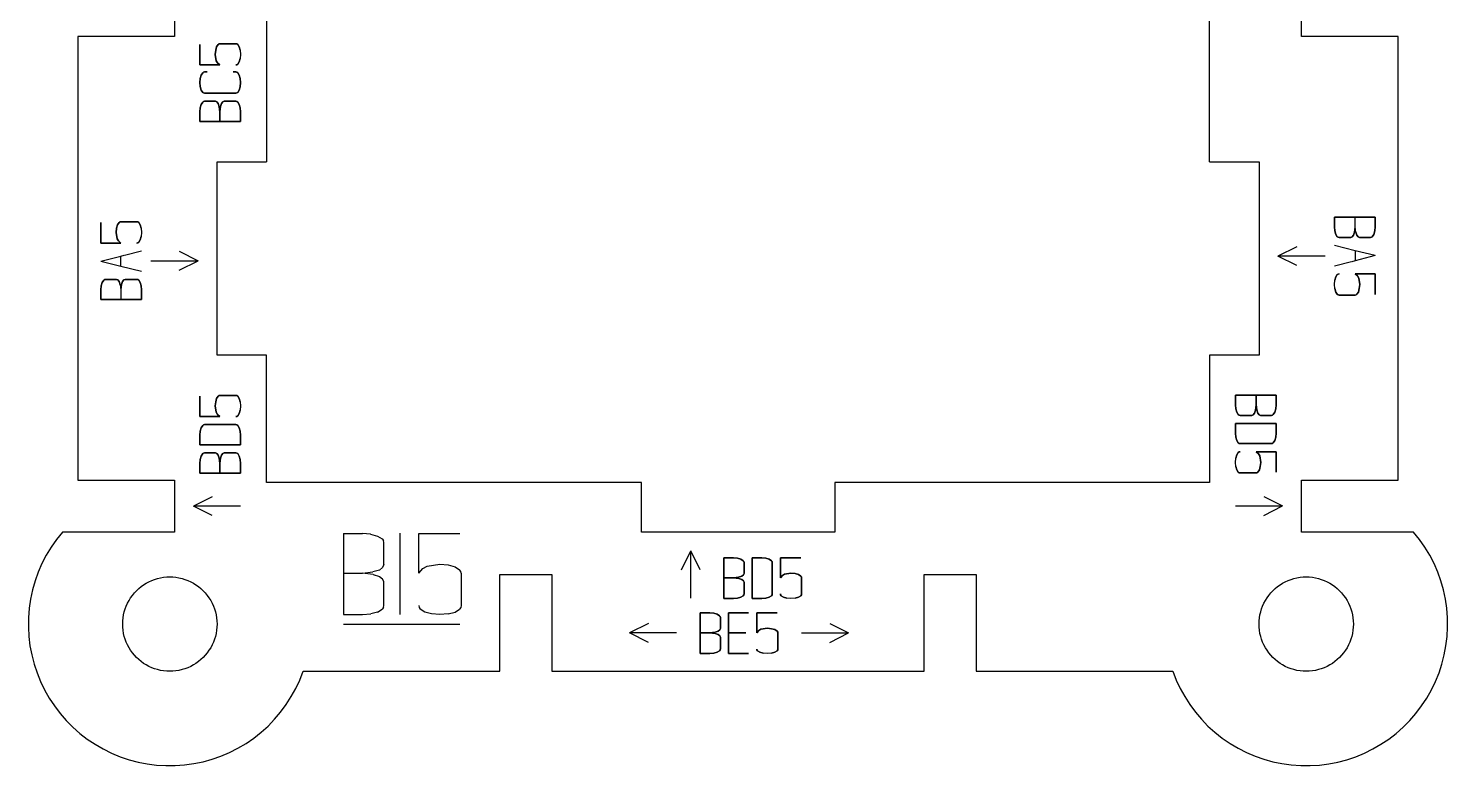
# Model space of a CAD drawing. Header units: millimetres. Extents: x 1078 to 1229, y -224 to -64.
# Drawn here: x 1078.3 to 1228.8, y -223.9 to -145.8 of the extents above; entities that cross this region are included whole.
import ezdxf

# ---------------------------------------------------------------- set-up
doc = ezdxf.new("R2010")
doc.units = ezdxf.units.MM
doc.layers.add('coding', color=2, linetype='Continuous')

msp = doc.modelspace()

# ---------------------------------------------------------------- linework, layer by layer
for p, q in [((1103.55, -127.94), (1103.55, -159.94)), ((1203.55, -159.94), (1203.55, -127.94)), ((1093.8, -141.19), (1093.8, -146.69)), ((1213.3, -146.69), (1213.3, -141.19)), ((1093.8, -146.69), (1083.55, -146.69)), ((1083.55, -146.69), (1083.55, -193.69)), ((1223.55, -146.69), (1213.3, -146.69)), ((1223.55, -193.69), (1223.55, -146.69)), ((1098.3, -180.44), (1098.3, -159.94)), ((1098.3, -159.94), (1103.55, -159.94)), ((1203.55, -159.94), (1208.8, -159.94)), ((1208.8, -159.94), (1208.8, -180.44)), ((1103.55, -180.44), (1098.3, -180.44)), ((1103.55, -193.94), (1103.55, -180.44)), ((1208.8, -180.44), (1203.55, -180.44)), ((1203.55, -180.44), (1203.55, -193.94)), ((1083.55, -193.69), (1093.8, -193.69)), ((1093.8, -193.69), (1093.8, -199.19)), ((1143.3, -193.94), (1103.55, -193.94)), ((1143.3, -199.19), (1143.3, -193.94)), ((1203.55, -193.94), (1163.8, -193.94)), ((1163.8, -193.94), (1163.8, -199.19)), ((1213.3, -199.19), (1213.3, -193.69)), ((1213.3, -193.69), (1223.55, -193.69)), ((1081.28, -199.97), (1080.71, -200.78)), ((1081.9, -199.19), (1081.28, -199.97)), ((1093.8, -199.19), (1081.9, -199.19)), ((1163.8, -199.19), (1143.3, -199.19)), ((1225.19, -199.19), (1213.3, -199.19)), ((1225.81, -199.97), (1225.19, -199.19)), ((1226.38, -200.78), (1225.81, -199.97)), ((1080.2, -201.63), (1079.74, -202.52)), ((1080.71, -200.78), (1080.2, -201.63)), ((1226.89, -201.63), (1226.38, -200.78)), ((1227.35, -202.52), (1226.89, -201.63)), ((1079.74, -202.52), (1079.35, -203.43)), ((1227.74, -203.43), (1227.35, -202.52)), ((1079.01, -204.36), (1078.74, -205.32)), ((1079.35, -203.43), (1079.01, -204.36)), ((1090.52, -204.78), (1090.8, -204.61)), ((1090.8, -204.61), (1091.08, -204.46)), ((1091.08, -204.46), (1091.38, -204.32)), ((1091.38, -204.32), (1091.69, -204.21)), ((1091.69, -204.21), (1092, -204.11)), ((1092, -204.11), (1092.32, -204.04)), ((1092.32, -204.04), (1092.64, -203.98)), ((1092.64, -203.98), (1092.97, -203.95)), ((1092.97, -203.95), (1093.3, -203.94)), ((1093.3, -203.94), (1093.62, -203.95)), ((1093.62, -203.95), (1093.95, -203.98)), ((1093.95, -203.98), (1094.27, -204.04)), ((1094.27, -204.04), (1094.59, -204.11)), ((1094.59, -204.11), (1094.9, -204.21)), ((1094.9, -204.21), (1095.21, -204.32)), ((1095.21, -204.32), (1095.51, -204.46)), ((1095.51, -204.46), (1095.8, -204.61)), ((1095.8, -204.61), (1096.07, -204.78)), ((1128.3, -203.69), (1133.8, -203.69)), ((1128.3, -213.94), (1128.3, -203.69)), ((1133.8, -203.69), (1133.8, -213.94)), ((1173.3, -213.94), (1173.3, -203.69)), ((1173.3, -203.69), (1178.8, -203.69)), ((1178.8, -203.69), (1178.8, -213.94)), ((1211.02, -204.78), (1211.3, -204.61)), ((1211.3, -204.61), (1211.58, -204.46)), ((1211.58, -204.46), (1211.88, -204.32)), ((1211.88, -204.32), (1212.19, -204.21)), ((1212.19, -204.21), (1212.5, -204.11)), ((1212.5, -204.11), (1212.82, -204.04)), ((1212.82, -204.04), (1213.14, -203.98)), ((1213.14, -203.98), (1213.47, -203.95)), ((1213.47, -203.95), (1213.8, -203.94)), ((1213.8, -203.94), (1214.12, -203.95)), ((1214.12, -203.95), (1214.45, -203.98)), ((1214.45, -203.98), (1214.77, -204.04)), ((1214.77, -204.04), (1215.09, -204.11)), ((1215.09, -204.11), (1215.4, -204.21)), ((1215.4, -204.21), (1215.71, -204.32)), ((1215.71, -204.32), (1216.01, -204.46)), ((1216.01, -204.46), (1216.3, -204.61)), ((1216.3, -204.61), (1216.57, -204.78)), ((1228.08, -204.36), (1227.74, -203.43)), ((1228.35, -205.32), (1228.08, -204.36)), ((1078.74, -205.32), (1078.53, -206.29)), ((1088.97, -206.44), (1089.14, -206.16)), ((1089.14, -206.16), (1089.33, -205.9)), ((1089.33, -205.9), (1089.54, -205.64)), ((1089.54, -205.64), (1089.76, -205.41)), ((1089.76, -205.41), (1090, -205.18)), ((1090, -205.18), (1090.25, -204.97)), ((1090.25, -204.97), (1090.52, -204.78)), ((1096.07, -204.78), (1096.34, -204.97)), ((1096.34, -204.97), (1096.59, -205.18)), ((1096.59, -205.18), (1096.83, -205.41)), ((1096.83, -205.41), (1097.06, -205.64)), ((1097.06, -205.64), (1097.26, -205.9)), ((1097.26, -205.9), (1097.45, -206.16)), ((1097.45, -206.16), (1097.63, -206.44)), ((1209.47, -206.44), (1209.64, -206.16)), ((1209.64, -206.16), (1209.83, -205.9)), ((1209.83, -205.9), (1210.04, -205.64)), ((1210.04, -205.64), (1210.26, -205.41)), ((1210.26, -205.41), (1210.5, -205.18)), ((1210.5, -205.18), (1210.75, -204.97)), ((1210.75, -204.97), (1211.02, -204.78)), ((1216.57, -204.78), (1216.84, -204.97)), ((1216.84, -204.97), (1217.09, -205.18)), ((1217.09, -205.18), (1217.33, -205.41)), ((1217.33, -205.41), (1217.55, -205.64)), ((1217.55, -205.64), (1217.76, -205.9)), ((1217.76, -205.9), (1217.95, -206.16)), ((1217.95, -206.16), (1218.13, -206.44)), ((1228.56, -206.29), (1228.35, -205.32)), ((1078.39, -207.27), (1078.31, -208.26)), ((1078.53, -206.29), (1078.39, -207.27)), ((1088.39, -207.97), (1088.47, -207.65)), ((1088.47, -207.65), (1088.56, -207.33)), ((1088.56, -207.33), (1088.68, -207.03)), ((1088.68, -207.03), (1088.81, -206.73)), ((1088.81, -206.73), (1088.97, -206.44)), ((1097.63, -206.44), (1097.78, -206.73)), ((1097.78, -206.73), (1097.92, -207.03)), ((1097.92, -207.03), (1098.03, -207.33)), ((1098.03, -207.33), (1098.13, -207.65)), ((1098.13, -207.65), (1098.2, -207.97)), ((1208.89, -207.97), (1208.97, -207.65)), ((1208.97, -207.65), (1209.06, -207.33)), ((1209.06, -207.33), (1209.18, -207.03)), ((1209.18, -207.03), (1209.31, -206.73)), ((1209.31, -206.73), (1209.47, -206.44)), ((1218.13, -206.44), (1218.28, -206.73)), ((1218.28, -206.73), (1218.41, -207.03)), ((1218.41, -207.03), (1218.53, -207.33)), ((1218.53, -207.33), (1218.62, -207.65)), ((1218.62, -207.65), (1218.7, -207.97)), ((1228.7, -207.27), (1228.56, -206.29)), ((1228.78, -208.26), (1228.7, -207.27)), ((1078.31, -208.26), (1078.3, -209.25)), ((1088.3, -208.94), (1088.31, -208.61)), ((1088.31, -209.27), (1088.3, -208.94)), ((1088.31, -208.61), (1088.34, -208.29)), ((1088.34, -208.29), (1088.39, -207.97)), ((1098.2, -207.97), (1098.25, -208.29)), ((1098.25, -208.29), (1098.29, -208.61)), ((1098.29, -208.61), (1098.3, -208.94)), ((1098.3, -208.94), (1098.29, -209.27)), ((1208.8, -208.94), (1208.81, -208.61)), ((1208.81, -209.27), (1208.8, -208.94)), ((1208.81, -208.61), (1208.84, -208.29)), ((1208.84, -208.29), (1208.89, -207.97)), ((1218.7, -207.97), (1218.75, -208.29)), ((1218.75, -208.29), (1218.78, -208.61)), ((1218.78, -208.61), (1218.8, -208.94)), ((1218.8, -208.94), (1218.78, -209.27)), ((1228.79, -209.25), (1228.78, -208.26)), ((1078.3, -209.25), (1078.35, -210.24)), ((1078.35, -210.24), (1078.47, -211.23)), ((1088.34, -209.59), (1088.31, -209.27)), ((1088.39, -209.92), (1088.34, -209.59)), ((1088.47, -210.24), (1088.39, -209.92)), ((1088.56, -210.55), (1088.47, -210.24)), ((1088.68, -210.85), (1088.56, -210.55)), ((1098.03, -210.55), (1097.92, -210.85)), ((1098.13, -210.24), (1098.03, -210.55)), ((1098.2, -209.92), (1098.13, -210.24)), ((1098.25, -209.59), (1098.2, -209.92)), ((1098.29, -209.27), (1098.25, -209.59)), ((1208.84, -209.59), (1208.81, -209.27)), ((1208.89, -209.92), (1208.84, -209.59)), ((1208.97, -210.24), (1208.89, -209.92)), ((1209.06, -210.55), (1208.97, -210.24)), ((1209.18, -210.85), (1209.06, -210.55)), ((1218.53, -210.55), (1218.41, -210.85)), ((1218.62, -210.24), (1218.53, -210.55)), ((1218.7, -209.92), (1218.62, -210.24)), ((1218.75, -209.59), (1218.7, -209.92)), ((1218.78, -209.27), (1218.75, -209.59)), ((1228.62, -211.23), (1228.74, -210.24)), ((1228.74, -210.24), (1228.79, -209.25)), ((1078.47, -211.23), (1078.66, -212.21)), ((1088.81, -211.15), (1088.68, -210.85)), ((1088.97, -211.44), (1088.81, -211.15)), ((1089.14, -211.72), (1088.97, -211.44)), ((1089.33, -211.98), (1089.14, -211.72)), ((1089.54, -212.24), (1089.33, -211.98)), ((1097.26, -211.98), (1097.06, -212.24)), ((1097.45, -211.72), (1097.26, -211.98)), ((1097.63, -211.44), (1097.45, -211.72)), ((1097.78, -211.15), (1097.63, -211.44)), ((1097.92, -210.85), (1097.78, -211.15)), ((1209.31, -211.15), (1209.18, -210.85)), ((1209.47, -211.44), (1209.31, -211.15)), ((1209.64, -211.72), (1209.47, -211.44)), ((1209.83, -211.98), (1209.64, -211.72)), ((1210.04, -212.24), (1209.83, -211.98)), ((1217.76, -211.98), (1217.55, -212.24)), ((1217.95, -211.72), (1217.76, -211.98)), ((1218.13, -211.44), (1217.95, -211.72)), ((1218.28, -211.15), (1218.13, -211.44)), ((1218.41, -210.85), (1218.28, -211.15)), ((1228.44, -212.21), (1228.62, -211.23)), ((1078.66, -212.21), (1078.9, -213.17)), ((1078.9, -213.17), (1079.22, -214.11)), ((1089.76, -212.48), (1089.54, -212.24)), ((1090, -212.7), (1089.76, -212.48)), ((1090.25, -212.91), (1090, -212.7)), ((1090.52, -213.1), (1090.25, -212.91)), ((1090.8, -213.27), (1090.52, -213.1)), ((1091.08, -213.43), (1090.8, -213.27)), ((1091.38, -213.56), (1091.08, -213.43)), ((1091.69, -213.68), (1091.38, -213.56)), ((1092, -213.77), (1091.69, -213.68)), ((1094.9, -213.68), (1094.59, -213.77)), ((1095.21, -213.56), (1094.9, -213.68)), ((1095.51, -213.43), (1095.21, -213.56)), ((1095.8, -213.27), (1095.51, -213.43)), ((1096.07, -213.1), (1095.8, -213.27)), ((1096.34, -212.91), (1096.07, -213.1)), ((1096.59, -212.7), (1096.34, -212.91)), ((1096.83, -212.48), (1096.59, -212.7)), ((1097.06, -212.24), (1096.83, -212.48)), ((1210.26, -212.48), (1210.04, -212.24)), ((1210.5, -212.7), (1210.26, -212.48)), ((1210.75, -212.91), (1210.5, -212.7)), ((1211.02, -213.1), (1210.75, -212.91)), ((1211.3, -213.27), (1211.02, -213.1)), ((1211.58, -213.43), (1211.3, -213.27)), ((1211.88, -213.56), (1211.58, -213.43)), ((1212.19, -213.68), (1211.88, -213.56)), ((1212.5, -213.77), (1212.19, -213.68)), ((1215.4, -213.68), (1215.09, -213.77)), ((1215.71, -213.56), (1215.4, -213.68)), ((1216.01, -213.43), (1215.71, -213.56)), ((1216.3, -213.27), (1216.01, -213.43)), ((1216.57, -213.1), (1216.3, -213.27)), ((1216.84, -212.91), (1216.57, -213.1)), ((1217.09, -212.7), (1216.84, -212.91)), ((1217.33, -212.48), (1217.09, -212.7)), ((1217.55, -212.24), (1217.33, -212.48)), ((1227.88, -214.11), (1228.19, -213.17)), ((1228.19, -213.17), (1228.44, -212.21)), ((1079.22, -214.11), (1079.59, -215.03)), ((1079.59, -215.03), (1080.02, -215.92)), ((1092.32, -213.85), (1092, -213.77)), ((1092.64, -213.9), (1092.32, -213.85)), ((1092.97, -213.93), (1092.64, -213.9)), ((1093.3, -213.94), (1092.97, -213.93)), ((1093.62, -213.93), (1093.3, -213.94)), ((1093.95, -213.9), (1093.62, -213.93)), ((1094.27, -213.85), (1093.95, -213.9)), ((1094.59, -213.77), (1094.27, -213.85)), ((1106.65, -215.76), (1107.08, -214.87)), ((1107.08, -214.87), (1107.44, -213.94)), ((1107.44, -213.94), (1128.3, -213.94)), ((1133.8, -213.94), (1173.3, -213.94)), ((1178.8, -213.94), (1199.65, -213.94)), ((1199.65, -213.94), (1200.01, -214.87)), ((1200.01, -214.87), (1200.44, -215.76)), ((1212.82, -213.85), (1212.5, -213.77)), ((1213.14, -213.9), (1212.82, -213.85)), ((1213.47, -213.93), (1213.14, -213.9)), ((1213.8, -213.94), (1213.47, -213.93)), ((1214.12, -213.93), (1213.8, -213.94)), ((1214.45, -213.9), (1214.12, -213.93)), ((1214.77, -213.85), (1214.45, -213.9)), ((1215.09, -213.77), (1214.77, -213.85)), ((1227.07, -215.92), (1227.5, -215.03)), ((1227.5, -215.03), (1227.88, -214.11)), ((1080.02, -215.92), (1080.51, -216.79)), ((1105.64, -217.47), (1106.17, -216.63)), ((1106.17, -216.63), (1106.65, -215.76)), ((1200.44, -215.76), (1200.92, -216.63)), ((1200.92, -216.63), (1201.45, -217.47)), ((1226.58, -216.79), (1227.07, -215.92)), ((1080.51, -216.79), (1081.06, -217.62)), ((1081.06, -217.62), (1081.66, -218.41)), ((1105.05, -218.27), (1105.64, -217.47)), ((1201.45, -217.47), (1202.05, -218.27)), ((1225.43, -218.41), (1226.03, -217.62)), ((1226.03, -217.62), (1226.58, -216.79)), ((1081.66, -218.41), (1082.31, -219.16)), ((1082.31, -219.16), (1083.01, -219.86)), ((1103.71, -219.74), (1104.4, -219.02)), ((1104.4, -219.02), (1105.05, -218.27)), ((1202.05, -218.27), (1202.69, -219.02)), ((1202.69, -219.02), (1203.38, -219.74)), ((1224.08, -219.86), (1224.78, -219.16)), ((1224.78, -219.16), (1225.43, -218.41)), ((1083.01, -219.86), (1083.76, -220.52)), ((1083.76, -220.52), (1084.54, -221.12)), ((1084.54, -221.12), (1085.37, -221.68)), ((1101.38, -221.58), (1102.19, -221.02)), ((1102.19, -221.02), (1102.97, -220.4)), ((1102.97, -220.4), (1103.71, -219.74)), ((1203.38, -219.74), (1204.12, -220.4)), ((1204.12, -220.4), (1204.9, -221.02)), ((1204.9, -221.02), (1205.72, -221.58)), ((1221.72, -221.68), (1222.55, -221.12)), ((1222.55, -221.12), (1223.33, -220.52)), ((1223.33, -220.52), (1224.08, -219.86)), ((1085.37, -221.68), (1086.23, -222.17)), ((1086.23, -222.17), (1087.12, -222.61)), ((1087.12, -222.61), (1088.04, -222.99)), ((1098.72, -222.93), (1099.64, -222.54)), ((1099.64, -222.54), (1100.52, -222.09)), ((1100.52, -222.09), (1101.38, -221.58)), ((1205.72, -221.58), (1206.57, -222.09)), ((1206.57, -222.09), (1207.46, -222.54)), ((1207.46, -222.54), (1208.37, -222.93)), ((1219.05, -222.99), (1219.97, -222.61)), ((1219.97, -222.61), (1220.86, -222.17)), ((1220.86, -222.17), (1221.72, -221.68)), ((1088.04, -222.99), (1088.98, -223.31)), ((1088.98, -223.31), (1089.94, -223.56)), ((1089.94, -223.56), (1090.91, -223.75)), ((1090.91, -223.75), (1091.9, -223.88)), ((1091.9, -223.88), (1092.89, -223.94)), ((1092.89, -223.94), (1093.88, -223.93)), ((1093.88, -223.93), (1094.87, -223.86)), ((1094.87, -223.86), (1095.86, -223.72)), ((1095.86, -223.72), (1096.83, -223.52)), ((1096.83, -223.52), (1097.79, -223.25)), ((1097.79, -223.25), (1098.72, -222.93)), ((1208.37, -222.93), (1209.31, -223.25)), ((1209.31, -223.25), (1210.26, -223.52)), ((1210.26, -223.52), (1211.23, -223.72)), ((1211.23, -223.72), (1212.22, -223.86)), ((1212.22, -223.86), (1213.21, -223.93)), ((1213.21, -223.93), (1214.2, -223.94)), ((1214.2, -223.94), (1215.19, -223.88)), ((1215.19, -223.88), (1216.18, -223.75)), ((1216.18, -223.75), (1217.15, -223.56)), ((1217.15, -223.56), (1218.11, -223.31)), ((1218.11, -223.31), (1219.05, -222.99))]:
    msp.add_line(p, q)
at = {"layer": 'coding'}
for p, q in [((1098.51, -147.46), (1098.42, -147.52)), ((1098.42, -147.52), (1098.51, -147.46)), ((1098.6, -147.44), (1098.51, -147.46)), ((1098.51, -147.46), (1098.6, -147.44)), ((1100.31, -147.44), (1098.6, -147.44)), ((1098.6, -147.44), (1100.31, -147.44)), ((1100.41, -147.46), (1100.31, -147.44)), ((1100.31, -147.44), (1100.41, -147.46)), ((1100.5, -147.52), (1100.41, -147.46)), ((1100.41, -147.46), (1100.5, -147.52)), ((1096.49, -149.69), (1096.49, -147.52)), ((1096.49, -147.52), (1096.49, -149.69)), ((1098.16, -148.12), (1098.12, -148.57)), ((1098.12, -148.57), (1098.16, -148.12)), ((1098.12, -148.57), (1098.22, -149.24)), ((1098.22, -149.24), (1098.12, -148.57)), ((1098.26, -147.76), (1098.16, -148.12)), ((1098.16, -148.12), (1098.26, -147.76)), ((1098.42, -147.52), (1098.26, -147.76)), ((1098.26, -147.76), (1098.42, -147.52)), ((1100.66, -147.76), (1100.5, -147.52)), ((1100.5, -147.52), (1100.66, -147.76)), ((1100.76, -148.12), (1100.66, -147.76)), ((1100.66, -147.76), (1100.76, -148.12)), ((1100.76, -148.12), (1100.8, -148.57)), ((1100.8, -148.57), (1100.76, -149.01)), ((1098.6, -149.69), (1096.49, -149.69)), ((1096.49, -149.69), (1098.6, -149.69)), ((1096.79, -150.51), (1096.87, -150.45)), ((1096.87, -150.45), (1096.79, -150.51)), ((1096.87, -150.45), (1096.97, -150.43)), ((1096.97, -150.43), (1096.87, -150.45)), ((1096.97, -150.43), (1097.27, -150.43)), ((1097.27, -150.43), (1096.97, -150.43)), ((1098.22, -149.24), (1098.35, -149.47)), ((1098.35, -149.47), (1098.22, -149.24)), ((1098.35, -149.47), (1098.6, -149.69)), ((1098.6, -149.69), (1098.35, -149.47)), ((1100.01, -150.43), (1100.31, -150.43)), ((1100.31, -150.43), (1100.01, -150.43)), ((1100.41, -149.67), (1100.31, -149.69)), ((1100.31, -149.69), (1100.41, -149.67)), ((1100.31, -150.43), (1100.41, -150.45)), ((1100.41, -150.45), (1100.31, -150.43)), ((1100.5, -149.61), (1100.41, -149.67)), ((1100.41, -149.67), (1100.5, -149.61)), ((1100.41, -150.45), (1100.5, -150.51)), ((1100.5, -150.51), (1100.41, -150.45)), ((1100.66, -149.37), (1100.5, -149.61)), ((1100.5, -149.61), (1100.66, -149.37)), ((1100.76, -149.01), (1100.66, -149.37)), ((1100.66, -149.37), (1100.76, -149.01)), ((1096.49, -151.56), (1096.52, -151.12)), ((1096.52, -151.12), (1096.49, -151.56)), ((1096.52, -151.99), (1096.49, -151.56)), ((1096.49, -151.56), (1096.52, -151.99)), ((1096.52, -151.12), (1096.63, -150.76)), ((1096.63, -150.76), (1096.52, -151.12)), ((1096.63, -152.36), (1096.52, -151.99)), ((1096.52, -151.99), (1096.63, -152.36)), ((1096.63, -150.76), (1096.79, -150.51)), ((1096.79, -150.51), (1096.63, -150.76)), ((1100.5, -150.51), (1100.66, -150.76)), ((1100.66, -150.76), (1100.5, -150.51)), ((1100.66, -150.76), (1100.76, -151.11)), ((1100.76, -151.11), (1100.66, -150.76)), ((1100.76, -151.11), (1100.8, -151.56)), ((1100.8, -151.56), (1100.76, -151.11)), ((1100.8, -151.56), (1100.76, -152)), ((1100.76, -152), (1100.8, -151.56)), ((1096.78, -152.6), (1096.63, -152.36)), ((1096.63, -152.36), (1096.78, -152.6)), ((1096.87, -152.66), (1096.78, -152.6)), ((1096.78, -152.6), (1096.87, -152.66)), ((1096.97, -152.68), (1096.87, -152.66)), ((1096.87, -152.66), (1096.97, -152.68)), ((1100.31, -152.68), (1096.97, -152.68)), ((1096.97, -152.68), (1100.31, -152.68)), ((1100.41, -152.66), (1100.31, -152.68)), ((1100.31, -152.68), (1100.41, -152.66)), ((1100.5, -152.6), (1100.41, -152.66)), ((1100.41, -152.66), (1100.5, -152.6)), ((1100.66, -152.36), (1100.5, -152.6)), ((1100.5, -152.6), (1100.66, -152.36)), ((1100.76, -152), (1100.66, -152.36)), ((1100.66, -152.36), (1100.76, -152)), ((1096.52, -154.23), (1096.49, -154.66)), ((1096.49, -154.66), (1096.52, -154.23)), ((1096.49, -154.66), (1096.49, -155.68)), ((1096.49, -155.68), (1096.49, -154.66)), ((1096.63, -153.87), (1096.52, -154.23)), ((1096.52, -154.23), (1096.63, -153.87)), ((1096.79, -153.62), (1096.63, -153.87)), ((1096.63, -153.87), (1096.79, -153.62)), ((1096.87, -153.56), (1096.79, -153.62)), ((1096.79, -153.62), (1096.87, -153.56)), ((1096.97, -153.54), (1096.87, -153.56)), ((1096.87, -153.56), (1096.97, -153.54)), ((1098.14, -153.54), (1096.97, -153.54)), ((1096.97, -153.54), (1098.14, -153.54)), ((1098.29, -153.59), (1098.14, -153.54)), ((1098.14, -153.54), (1098.29, -153.59)), ((1098.43, -153.77), (1098.29, -153.59)), ((1098.29, -153.59), (1098.43, -153.77)), ((1098.53, -154.11), (1098.43, -153.77)), ((1098.43, -153.77), (1098.53, -154.11)), ((1098.6, -154.66), (1098.53, -154.11)), ((1098.53, -154.11), (1098.6, -154.66)), ((1098.6, -154.66), (1098.67, -154.1)), ((1098.67, -154.1), (1098.6, -154.66)), ((1098.6, -155.68), (1098.6, -154.66)), ((1098.6, -154.66), (1098.6, -155.68)), ((1098.67, -154.1), (1098.77, -153.77)), ((1098.77, -153.77), (1098.67, -154.1)), ((1098.77, -153.77), (1098.91, -153.59)), ((1098.91, -153.59), (1098.77, -153.77)), ((1098.91, -153.59), (1099.06, -153.54)), ((1099.06, -153.54), (1098.91, -153.59)), ((1099.06, -153.54), (1100.31, -153.54)), ((1100.31, -153.54), (1099.06, -153.54)), ((1100.31, -153.54), (1100.41, -153.56)), ((1100.41, -153.56), (1100.31, -153.54)), ((1100.41, -153.56), (1100.5, -153.62)), ((1100.5, -153.62), (1100.41, -153.56)), ((1100.5, -153.62), (1100.66, -153.87)), ((1100.66, -153.87), (1100.5, -153.62)), ((1100.66, -153.87), (1100.76, -154.23)), ((1100.76, -154.23), (1100.66, -153.87)), ((1100.76, -154.23), (1100.8, -154.66)), ((1100.8, -154.66), (1100.76, -154.23)), ((1100.8, -154.66), (1100.8, -155.68)), ((1100.8, -155.68), (1100.8, -154.66)), ((1096.49, -155.68), (1100.8, -155.68)), ((1098.6, -155.68), (1096.49, -155.68)), ((1100.8, -155.68), (1098.6, -155.68)), ((1085.99, -168.56), (1085.99, -166.38)), ((1085.99, -166.38), (1085.99, -168.56)), ((1087.66, -166.99), (1087.62, -167.43)), ((1087.62, -167.43), (1087.66, -166.99)), ((1087.76, -166.63), (1087.66, -166.99)), ((1087.66, -166.99), (1087.76, -166.63)), ((1087.92, -166.39), (1087.76, -166.63)), ((1087.76, -166.63), (1087.92, -166.39)), ((1088.01, -166.33), (1087.92, -166.39)), ((1087.92, -166.39), (1088.01, -166.33)), ((1088.1, -166.31), (1088.01, -166.33)), ((1088.01, -166.33), (1088.1, -166.31)), ((1089.81, -166.31), (1088.1, -166.31)), ((1088.1, -166.31), (1089.81, -166.31)), ((1089.91, -166.33), (1089.81, -166.31)), ((1089.81, -166.31), (1089.91, -166.33)), ((1090, -166.39), (1089.91, -166.33)), ((1089.91, -166.33), (1090, -166.39)), ((1090.16, -166.63), (1090, -166.39)), ((1090, -166.39), (1090.16, -166.63)), ((1090.26, -166.99), (1090.16, -166.63)), ((1090.16, -166.63), (1090.26, -166.99)), ((1090.26, -166.99), (1090.3, -167.43)), ((1216.8, -165.83), (1218.99, -165.83)), ((1216.8, -166.85), (1216.8, -165.83)), ((1221.1, -165.83), (1216.8, -165.83)), ((1216.8, -165.83), (1216.8, -166.85)), ((1216.83, -167.28), (1216.8, -166.85)), ((1216.8, -166.85), (1216.83, -167.28)), ((1218.92, -167.41), (1218.99, -166.85)), ((1218.99, -166.85), (1218.99, -165.83)), ((1218.99, -165.83), (1221.1, -165.83)), ((1219.06, -167.4), (1218.99, -166.85)), ((1221.07, -167.28), (1221.1, -166.85)), ((1221.1, -166.85), (1221.07, -167.28)), ((1221.1, -166.85), (1221.1, -165.83)), ((1221.1, -165.83), (1221.1, -166.85)), ((1087.62, -167.43), (1087.72, -168.11)), ((1087.72, -168.11), (1087.62, -167.43)), ((1087.72, -168.11), (1087.85, -168.34)), ((1087.85, -168.34), (1087.72, -168.11)), ((1087.85, -168.34), (1088.1, -168.56)), ((1088.1, -168.56), (1087.85, -168.34)), ((1089.91, -168.54), (1089.81, -168.56)), ((1089.81, -168.56), (1089.91, -168.54)), ((1090, -168.48), (1089.91, -168.54)), ((1089.91, -168.54), (1090, -168.48)), ((1090.16, -168.23), (1090, -168.48)), ((1090, -168.48), (1090.16, -168.23)), ((1090.26, -167.87), (1090.16, -168.23)), ((1090.16, -168.23), (1090.26, -167.87)), ((1090.3, -167.43), (1090.26, -167.87)), ((1216.93, -167.64), (1216.83, -167.28)), ((1216.83, -167.28), (1216.93, -167.64)), ((1217.09, -167.89), (1216.93, -167.64)), ((1216.93, -167.64), (1217.09, -167.89)), ((1217.18, -167.95), (1217.09, -167.89)), ((1217.09, -167.89), (1217.18, -167.95)), ((1217.28, -167.97), (1217.18, -167.95)), ((1217.18, -167.95), (1217.28, -167.97)), ((1218.53, -167.97), (1217.28, -167.97)), ((1217.28, -167.97), (1218.53, -167.97)), ((1218.68, -167.92), (1218.53, -167.97)), ((1218.53, -167.97), (1218.68, -167.92)), ((1218.82, -167.74), (1218.68, -167.92)), ((1218.68, -167.92), (1218.82, -167.74)), ((1218.92, -167.41), (1218.82, -167.74)), ((1218.82, -167.74), (1218.92, -167.41)), ((1219.06, -167.4), (1219.16, -167.74)), ((1219.16, -167.74), (1219.06, -167.4)), ((1219.16, -167.74), (1219.3, -167.92)), ((1219.3, -167.92), (1219.16, -167.74)), ((1219.3, -167.92), (1219.46, -167.97)), ((1219.46, -167.97), (1219.3, -167.92)), ((1219.46, -167.97), (1220.62, -167.97)), ((1220.62, -167.97), (1219.46, -167.97)), ((1220.62, -167.97), (1220.72, -167.95)), ((1220.72, -167.95), (1220.62, -167.97)), ((1220.72, -167.95), (1220.8, -167.89)), ((1220.8, -167.89), (1220.72, -167.95)), ((1220.8, -167.89), (1220.96, -167.64)), ((1220.96, -167.64), (1220.8, -167.89)), ((1220.96, -167.64), (1221.07, -167.28)), ((1221.07, -167.28), (1220.96, -167.64)), ((1085.98, -170.49), (1088.1, -169.94)), ((1088.1, -168.56), (1085.99, -168.56)), ((1085.99, -168.56), (1088.1, -168.56)), ((1088.1, -169.94), (1088.47, -169.84)), ((1088.1, -171.01), (1088.1, -169.94)), ((1088.48, -169.84), (1090.3, -169.37)), ((1094.3, -169.43), (1096.3, -170.43)), ((1212.8, -168.95), (1210.8, -169.95)), ((1215.8, -169.95), (1210.8, -169.95)), ((1212.8, -170.95), (1210.8, -169.95)), ((1218.99, -169.37), (1216.8, -168.83)), ((1221.11, -169.89), (1218.99, -169.37)), ((1218.99, -169.37), (1218.99, -170.44)), ((1221.11, -169.89), (1218.99, -170.44)), ((1085.98, -170.49), (1088.1, -171.01)), ((1088.1, -171.01), (1090.3, -171.55)), ((1091.3, -170.43), (1096.3, -170.43)), ((1094.3, -171.43), (1096.3, -170.43)), ((1218.61, -170.54), (1216.8, -171.01)), ((1218.99, -170.44), (1218.62, -170.54)), ((1086.13, -172.74), (1086.02, -173.1)), ((1086.02, -173.1), (1086.13, -172.74)), ((1086.29, -172.49), (1086.13, -172.74)), ((1086.13, -172.74), (1086.29, -172.49)), ((1086.37, -172.43), (1086.29, -172.49)), ((1086.29, -172.49), (1086.37, -172.43)), ((1086.47, -172.41), (1086.37, -172.43)), ((1086.37, -172.43), (1086.47, -172.41)), ((1087.64, -172.41), (1086.47, -172.41)), ((1086.47, -172.41), (1087.64, -172.41)), ((1087.79, -172.47), (1087.64, -172.41)), ((1087.64, -172.41), (1087.79, -172.47)), ((1087.93, -172.64), (1087.79, -172.47)), ((1087.79, -172.47), (1087.93, -172.64)), ((1088.03, -172.98), (1087.93, -172.64)), ((1087.93, -172.64), (1088.03, -172.98)), ((1088.03, -172.98), (1088.1, -173.53)), ((1088.17, -172.97), (1088.1, -173.53)), ((1088.17, -172.97), (1088.27, -172.64)), ((1088.27, -172.64), (1088.17, -172.97)), ((1088.27, -172.64), (1088.41, -172.47)), ((1088.41, -172.47), (1088.27, -172.64)), ((1088.41, -172.47), (1088.56, -172.41)), ((1088.56, -172.41), (1088.41, -172.47)), ((1088.56, -172.41), (1089.81, -172.41)), ((1089.81, -172.41), (1088.56, -172.41)), ((1089.81, -172.41), (1089.91, -172.43)), ((1089.91, -172.43), (1089.81, -172.41)), ((1089.91, -172.43), (1090, -172.49)), ((1090, -172.49), (1089.91, -172.43)), ((1090, -172.49), (1090.16, -172.74)), ((1090.16, -172.74), (1090, -172.49)), ((1090.16, -172.74), (1090.26, -173.1)), ((1090.26, -173.1), (1090.16, -172.74)), ((1216.8, -172.95), (1216.83, -172.51)), ((1216.83, -173.39), (1216.8, -172.95)), ((1216.83, -172.51), (1216.94, -172.15)), ((1216.94, -172.15), (1216.83, -172.51)), ((1216.94, -172.15), (1217.09, -171.91)), ((1217.09, -171.91), (1216.94, -172.15)), ((1217.09, -171.91), (1217.18, -171.85)), ((1217.18, -171.85), (1217.09, -171.91)), ((1217.18, -171.85), (1217.28, -171.83)), ((1217.28, -171.83), (1217.18, -171.85)), ((1219.24, -172.05), (1218.99, -171.83)), ((1218.99, -171.83), (1221.1, -171.83)), ((1221.1, -171.83), (1218.99, -171.83)), ((1218.99, -171.83), (1219.24, -172.05)), ((1219.37, -172.28), (1219.24, -172.05)), ((1219.24, -172.05), (1219.37, -172.28)), ((1219.47, -172.95), (1219.37, -172.28)), ((1219.37, -172.28), (1219.47, -172.95)), ((1219.43, -173.39), (1219.47, -172.95)), ((1219.47, -172.95), (1219.43, -173.39)), ((1221.1, -171.83), (1221.1, -174)), ((1221.1, -174), (1221.1, -171.83)), ((1086.02, -173.1), (1085.99, -173.53)), ((1085.99, -173.53), (1086.02, -173.1)), ((1085.99, -173.53), (1085.99, -174.55)), ((1085.99, -174.55), (1085.99, -173.53)), ((1085.99, -174.55), (1090.3, -174.55)), ((1088.1, -174.55), (1085.99, -174.55)), ((1088.1, -173.53), (1088.1, -174.55)), ((1090.3, -174.55), (1088.1, -174.55)), ((1090.26, -173.1), (1090.3, -173.53)), ((1090.3, -173.53), (1090.26, -173.1)), ((1090.3, -173.53), (1090.3, -174.55)), ((1090.3, -174.55), (1090.3, -173.53)), ((1216.83, -173.39), (1216.94, -173.75)), ((1216.94, -173.75), (1216.83, -173.39)), ((1216.94, -173.75), (1217.09, -173.99)), ((1217.09, -173.99), (1216.94, -173.75)), ((1217.09, -173.99), (1217.18, -174.05)), ((1217.18, -174.05), (1217.09, -173.99)), ((1217.18, -174.05), (1217.28, -174.07)), ((1217.28, -174.07), (1217.18, -174.05)), ((1217.28, -174.07), (1218.99, -174.07)), ((1218.99, -174.07), (1217.28, -174.07)), ((1218.99, -174.07), (1219.08, -174.05)), ((1219.08, -174.05), (1218.99, -174.07)), ((1219.08, -174.05), (1219.17, -173.99)), ((1219.17, -173.99), (1219.08, -174.05)), ((1219.17, -173.99), (1219.33, -173.75)), ((1219.33, -173.75), (1219.17, -173.99)), ((1219.33, -173.75), (1219.43, -173.39)), ((1219.43, -173.39), (1219.33, -173.75)), ((1096.49, -186.95), (1096.49, -184.77)), ((1096.49, -184.77), (1096.49, -186.95)), ((1098.26, -185.02), (1098.16, -185.38)), ((1098.16, -185.38), (1098.26, -185.02)), ((1098.42, -184.78), (1098.26, -185.02)), ((1098.26, -185.02), (1098.42, -184.78)), ((1098.51, -184.72), (1098.42, -184.78)), ((1098.42, -184.78), (1098.51, -184.72)), ((1098.6, -184.7), (1098.51, -184.72)), ((1098.51, -184.72), (1098.6, -184.7)), ((1100.31, -184.7), (1098.6, -184.7)), ((1098.6, -184.7), (1100.31, -184.7)), ((1100.41, -184.72), (1100.31, -184.7)), ((1100.31, -184.7), (1100.41, -184.72)), ((1100.5, -184.78), (1100.41, -184.72)), ((1100.41, -184.72), (1100.5, -184.78)), ((1100.66, -185.02), (1100.5, -184.78)), ((1100.5, -184.78), (1100.66, -185.02)), ((1100.76, -185.38), (1100.66, -185.02)), ((1100.66, -185.02), (1100.76, -185.38)), ((1206.3, -184.68), (1208.49, -184.68)), ((1206.3, -185.7), (1206.3, -184.68)), ((1210.6, -184.68), (1206.3, -184.68)), ((1206.3, -184.68), (1206.3, -185.7)), ((1208.49, -184.68), (1208.49, -185.7)), ((1208.49, -185.7), (1208.49, -184.68)), ((1208.49, -184.68), (1210.6, -184.68)), ((1210.6, -185.7), (1210.6, -184.68)), ((1210.6, -184.68), (1210.6, -185.7)), ((1098.16, -185.38), (1098.12, -185.82)), ((1098.12, -185.82), (1098.16, -185.38)), ((1098.12, -185.82), (1098.22, -186.5)), ((1098.22, -186.5), (1098.12, -185.82)), ((1098.22, -186.5), (1098.35, -186.73)), ((1098.35, -186.73), (1098.22, -186.5)), ((1100.76, -186.26), (1100.66, -186.63)), ((1100.66, -186.63), (1100.76, -186.26)), ((1100.76, -185.38), (1100.8, -185.82)), ((1100.8, -185.82), (1100.76, -186.26)), ((1206.33, -186.13), (1206.3, -185.7)), ((1206.3, -185.7), (1206.33, -186.13)), ((1206.43, -186.49), (1206.33, -186.13)), ((1206.33, -186.13), (1206.43, -186.49)), ((1206.59, -186.74), (1206.43, -186.49)), ((1206.43, -186.49), (1206.59, -186.74)), ((1208.32, -186.59), (1208.18, -186.77)), ((1208.18, -186.77), (1208.32, -186.59)), ((1208.42, -186.26), (1208.32, -186.59)), ((1208.32, -186.59), (1208.42, -186.26)), ((1208.49, -185.7), (1208.42, -186.26)), ((1208.42, -186.26), (1208.49, -185.7)), ((1208.49, -185.7), (1208.56, -186.25)), ((1208.56, -186.25), (1208.49, -185.7)), ((1208.56, -186.25), (1208.66, -186.59)), ((1208.66, -186.59), (1208.56, -186.25)), ((1208.66, -186.59), (1208.8, -186.77)), ((1208.8, -186.77), (1208.66, -186.59)), ((1210.3, -186.74), (1210.46, -186.49)), ((1210.46, -186.49), (1210.3, -186.74)), ((1210.46, -186.49), (1210.57, -186.13)), ((1210.57, -186.13), (1210.46, -186.49)), ((1210.57, -186.13), (1210.6, -185.7)), ((1210.6, -185.7), (1210.57, -186.13)), ((1098.6, -186.95), (1096.49, -186.95)), ((1096.49, -186.95), (1098.6, -186.95)), ((1096.63, -188.13), (1096.79, -187.88)), ((1096.79, -187.88), (1096.63, -188.13)), ((1096.79, -187.88), (1096.87, -187.82)), ((1096.87, -187.82), (1096.79, -187.88)), ((1096.87, -187.82), (1096.97, -187.8)), ((1096.97, -187.8), (1096.87, -187.82)), ((1096.97, -187.8), (1100.31, -187.8)), ((1100.31, -187.8), (1096.97, -187.8)), ((1098.35, -186.73), (1098.6, -186.95)), ((1098.6, -186.95), (1098.35, -186.73)), ((1100.41, -186.93), (1100.31, -186.95)), ((1100.31, -186.95), (1100.41, -186.93)), ((1100.31, -187.8), (1100.41, -187.82)), ((1100.41, -187.82), (1100.31, -187.8)), ((1100.5, -186.87), (1100.41, -186.93)), ((1100.41, -186.93), (1100.5, -186.87)), ((1100.41, -187.82), (1100.5, -187.88)), ((1100.5, -187.88), (1100.41, -187.82)), ((1100.66, -186.63), (1100.5, -186.87)), ((1100.5, -186.87), (1100.66, -186.63)), ((1100.5, -187.88), (1100.66, -188.13)), ((1100.66, -188.13), (1100.5, -187.88)), ((1206.3, -187.68), (1210.6, -187.68)), ((1206.3, -188.7), (1206.3, -187.68)), ((1210.6, -187.68), (1206.3, -187.68)), ((1206.3, -187.68), (1206.3, -188.7)), ((1206.68, -186.8), (1206.59, -186.74)), ((1206.59, -186.74), (1206.68, -186.8)), ((1206.78, -186.82), (1206.68, -186.8)), ((1206.68, -186.8), (1206.78, -186.82)), ((1208.03, -186.82), (1206.78, -186.82)), ((1206.78, -186.82), (1208.03, -186.82)), ((1208.18, -186.77), (1208.03, -186.82)), ((1208.03, -186.82), (1208.18, -186.77)), ((1208.8, -186.77), (1208.96, -186.82)), ((1208.96, -186.82), (1208.8, -186.77)), ((1208.96, -186.82), (1210.12, -186.82)), ((1210.12, -186.82), (1208.96, -186.82)), ((1210.12, -186.82), (1210.22, -186.8)), ((1210.22, -186.8), (1210.12, -186.82)), ((1210.22, -186.8), (1210.3, -186.74)), ((1210.3, -186.74), (1210.22, -186.8)), ((1210.6, -187.68), (1210.6, -188.7)), ((1210.6, -188.7), (1210.6, -187.68)), ((1096.49, -188.93), (1096.52, -188.49)), ((1096.52, -188.49), (1096.49, -188.93)), ((1096.49, -189.94), (1096.49, -188.93)), ((1096.49, -188.93), (1096.49, -189.94)), ((1096.52, -188.49), (1096.63, -188.13)), ((1096.63, -188.13), (1096.52, -188.49)), ((1100.66, -188.13), (1100.76, -188.48)), ((1100.76, -188.48), (1100.66, -188.13)), ((1100.76, -188.48), (1100.8, -188.93)), ((1100.8, -188.93), (1100.76, -188.48)), ((1100.8, -188.93), (1100.8, -189.94)), ((1100.8, -189.94), (1100.8, -188.93)), ((1206.33, -189.14), (1206.3, -188.7)), ((1206.3, -188.7), (1206.33, -189.14)), ((1206.43, -189.5), (1206.33, -189.14)), ((1206.33, -189.14), (1206.43, -189.5)), ((1206.59, -189.74), (1206.43, -189.5)), ((1206.43, -189.5), (1206.59, -189.74)), ((1210.46, -189.5), (1210.3, -189.74)), ((1210.3, -189.74), (1210.46, -189.5)), ((1210.57, -189.13), (1210.46, -189.5)), ((1210.46, -189.5), (1210.57, -189.13)), ((1210.6, -188.7), (1210.57, -189.13)), ((1210.57, -189.13), (1210.6, -188.7)), ((1100.8, -189.94), (1096.49, -189.94)), ((1096.49, -189.94), (1100.8, -189.94)), ((1096.79, -190.88), (1096.63, -191.13)), ((1096.63, -191.13), (1096.79, -190.88)), ((1096.87, -190.82), (1096.79, -190.88)), ((1096.79, -190.88), (1096.87, -190.82)), ((1096.97, -190.8), (1096.87, -190.82)), ((1096.87, -190.82), (1096.97, -190.8)), ((1098.14, -190.8), (1096.97, -190.8)), ((1096.97, -190.8), (1098.14, -190.8)), ((1098.29, -190.86), (1098.14, -190.8)), ((1098.14, -190.8), (1098.29, -190.86)), ((1098.43, -191.03), (1098.29, -190.86)), ((1098.29, -190.86), (1098.43, -191.03)), ((1098.53, -191.37), (1098.43, -191.03)), ((1098.43, -191.03), (1098.53, -191.37)), ((1098.67, -191.37), (1098.77, -191.03)), ((1098.77, -191.03), (1098.67, -191.37)), ((1098.77, -191.03), (1098.91, -190.86)), ((1098.91, -190.86), (1098.77, -191.03)), ((1098.91, -190.86), (1099.06, -190.8)), ((1099.06, -190.8), (1098.91, -190.86)), ((1099.06, -190.8), (1100.31, -190.8)), ((1100.31, -190.8), (1099.06, -190.8)), ((1100.31, -190.8), (1100.41, -190.82)), ((1100.41, -190.82), (1100.31, -190.8)), ((1100.41, -190.82), (1100.5, -190.88)), ((1100.5, -190.88), (1100.41, -190.82)), ((1100.5, -190.88), (1100.66, -191.13)), ((1100.66, -191.13), (1100.5, -190.88)), ((1206.33, -191.36), (1206.44, -191)), ((1206.44, -191), (1206.33, -191.36)), ((1206.44, -191), (1206.59, -190.76)), ((1206.59, -190.76), (1206.44, -191)), ((1206.68, -189.8), (1206.59, -189.74)), ((1206.59, -189.74), (1206.68, -189.8)), ((1206.59, -190.76), (1206.68, -190.7)), ((1206.68, -190.7), (1206.59, -190.76)), ((1206.78, -189.82), (1206.68, -189.8)), ((1206.68, -189.8), (1206.78, -189.82)), ((1206.68, -190.7), (1206.78, -190.68)), ((1206.78, -190.68), (1206.68, -190.7)), ((1210.12, -189.82), (1206.78, -189.82)), ((1206.78, -189.82), (1210.12, -189.82)), ((1208.74, -190.89), (1208.49, -190.68)), ((1208.49, -190.68), (1210.6, -190.68)), ((1210.6, -190.68), (1208.49, -190.68)), ((1208.49, -190.68), (1208.74, -190.89)), ((1208.87, -191.12), (1208.74, -190.89)), ((1208.74, -190.89), (1208.87, -191.12)), ((1208.97, -191.8), (1208.87, -191.12)), ((1208.87, -191.12), (1208.97, -191.8)), ((1210.22, -189.8), (1210.12, -189.82)), ((1210.12, -189.82), (1210.22, -189.8)), ((1210.3, -189.74), (1210.22, -189.8)), ((1210.22, -189.8), (1210.3, -189.74)), ((1210.6, -190.68), (1210.6, -192.85)), ((1210.6, -192.85), (1210.6, -190.68)), ((1096.52, -191.49), (1096.49, -191.92)), ((1096.49, -191.92), (1096.52, -191.49)), ((1096.49, -191.92), (1096.49, -192.94)), ((1096.49, -192.94), (1096.49, -191.92)), ((1096.63, -191.13), (1096.52, -191.49)), ((1096.52, -191.49), (1096.63, -191.13)), ((1098.6, -191.92), (1098.53, -191.37)), ((1098.53, -191.37), (1098.6, -191.92)), ((1098.6, -191.92), (1098.67, -191.37)), ((1098.67, -191.37), (1098.6, -191.92)), ((1098.6, -192.94), (1098.6, -191.92)), ((1098.6, -191.92), (1098.6, -192.94)), ((1100.66, -191.13), (1100.76, -191.49)), ((1100.76, -191.49), (1100.66, -191.13)), ((1100.76, -191.49), (1100.8, -191.92)), ((1100.8, -191.92), (1100.76, -191.49)), ((1100.8, -191.92), (1100.8, -192.94)), ((1100.8, -192.94), (1100.8, -191.92)), ((1206.3, -191.8), (1206.33, -191.36)), ((1206.33, -192.24), (1206.3, -191.8)), ((1206.33, -192.24), (1206.44, -192.6)), ((1206.44, -192.6), (1206.33, -192.24)), ((1206.44, -192.6), (1206.59, -192.84)), ((1206.59, -192.84), (1206.44, -192.6)), ((1208.67, -192.84), (1208.83, -192.6)), ((1208.83, -192.6), (1208.67, -192.84)), ((1208.83, -192.6), (1208.93, -192.24)), ((1208.93, -192.24), (1208.83, -192.6)), ((1208.93, -192.24), (1208.97, -191.8)), ((1208.97, -191.8), (1208.93, -192.24)), ((1096.49, -192.94), (1100.8, -192.94)), ((1098.6, -192.94), (1096.49, -192.94)), ((1100.8, -192.94), (1098.6, -192.94)), ((1206.59, -192.84), (1206.68, -192.9)), ((1206.68, -192.9), (1206.59, -192.84)), ((1206.68, -192.9), (1206.78, -192.92)), ((1206.78, -192.92), (1206.68, -192.9)), ((1206.78, -192.92), (1208.49, -192.92)), ((1208.49, -192.92), (1206.78, -192.92)), ((1208.49, -192.92), (1208.58, -192.9)), ((1208.58, -192.9), (1208.49, -192.92)), ((1208.58, -192.9), (1208.67, -192.84)), ((1208.67, -192.84), (1208.58, -192.9)), ((1097.8, -195.44), (1095.8, -196.44)), ((1209.3, -195.42), (1211.3, -196.42)), ((1100.8, -196.44), (1095.8, -196.44)), ((1097.8, -197.44), (1095.8, -196.44)), ((1206.3, -196.42), (1211.3, -196.42)), ((1209.3, -197.42), (1211.3, -196.42)), ((1111.7, -199.33), (1113.73, -199.33)), ((1111.7, -199.33), (1111.7, -203.55)), ((1114.59, -199.4), (1113.73, -199.33)), ((1114.59, -199.4), (1115.32, -199.61)), ((1115.32, -199.61), (1115.82, -199.92)), ((1115.82, -199.92), (1115.94, -200.1)), ((1115.98, -200.29), (1115.94, -200.1)), ((1117.69, -199.31), (1117.69, -207.94)), ((1119.69, -203.56), (1119.69, -199.33)), ((1119.69, -199.33), (1124.04, -199.33)), ((1115.98, -202.62), (1115.98, -200.29)), ((1147.55, -203.19), (1148.55, -201.19)), ((1148.55, -206.19), (1148.55, -201.19)), ((1149.55, -203.19), (1148.55, -201.19)), ((1115.86, -202.93), (1115.52, -203.21)), ((1115.98, -202.62), (1115.86, -202.93)), ((1119.69, -203.56), (1120.13, -203.05)), ((1120.13, -203.05), (1120.59, -202.8)), ((1120.59, -202.8), (1121.94, -202.6)), ((1121.94, -202.6), (1122.82, -202.67)), ((1122.82, -202.67), (1123.54, -202.88)), ((1123.54, -202.88), (1124.03, -203.19)), ((1152.05, -201.92), (1152.05, -206.23)), ((1153.06, -201.92), (1152.05, -201.92)), ((1152.05, -204.03), (1152.05, -201.92)), ((1152.05, -201.92), (1153.06, -201.92)), ((1153.49, -201.95), (1153.06, -201.92)), ((1153.06, -201.92), (1153.49, -201.95)), ((1153.86, -202.06), (1153.49, -201.95)), ((1153.49, -201.95), (1153.86, -202.06)), ((1154.1, -202.22), (1153.86, -202.06)), ((1153.86, -202.06), (1154.1, -202.22)), ((1154.17, -202.3), (1154.1, -202.22)), ((1154.1, -202.22), (1154.17, -202.3)), ((1154.19, -202.4), (1154.17, -202.3)), ((1154.17, -202.3), (1154.19, -202.4)), ((1154.19, -203.57), (1154.19, -202.4)), ((1154.19, -202.4), (1154.19, -203.57)), ((1155.04, -206.23), (1155.04, -201.92)), ((1155.04, -201.92), (1156.06, -201.92)), ((1155.04, -201.92), (1155.04, -206.23)), ((1156.06, -201.92), (1155.04, -201.92)), ((1156.06, -201.92), (1156.49, -201.95)), ((1156.49, -201.95), (1156.06, -201.92)), ((1156.49, -201.95), (1156.86, -202.06)), ((1156.86, -202.06), (1156.49, -201.95)), ((1156.86, -202.06), (1157.1, -202.22)), ((1157.1, -202.22), (1156.86, -202.06)), ((1157.1, -202.22), (1157.16, -202.3)), ((1157.16, -202.3), (1157.1, -202.22)), ((1157.16, -202.3), (1157.18, -202.4)), ((1157.18, -202.4), (1157.16, -202.3)), ((1157.18, -202.4), (1157.18, -205.74)), ((1157.18, -205.74), (1157.18, -202.4)), ((1158.04, -204.03), (1158.04, -201.92)), ((1158.04, -201.92), (1160.21, -201.92)), ((1160.21, -201.92), (1158.04, -201.92)), ((1158.04, -201.92), (1158.04, -204.03)), ((1111.7, -203.55), (1113.73, -203.55)), ((1111.7, -203.55), (1111.7, -207.94)), ((1113.73, -203.55), (1114.83, -203.42)), ((1114.85, -203.68), (1113.73, -203.55)), ((1115.52, -203.21), (1114.83, -203.42)), ((1114.85, -203.68), (1115.52, -203.9)), ((1115.52, -203.9), (1115.86, -204.16)), ((1115.98, -204.47), (1115.86, -204.16)), ((1115.98, -206.98), (1115.98, -204.47)), ((1124.15, -203.37), (1124.03, -203.19)), ((1124.19, -203.56), (1124.15, -203.37)), ((1124.19, -203.56), (1124.19, -206.98)), ((1152.05, -206.23), (1152.05, -204.03)), ((1152.05, -204.03), (1153.06, -204.03)), ((1153.06, -204.03), (1152.05, -204.03)), ((1153.06, -204.03), (1153.61, -203.96)), ((1153.61, -203.96), (1153.06, -204.03)), ((1153.06, -204.03), (1153.62, -204.1)), ((1153.62, -204.1), (1153.06, -204.03)), ((1153.61, -203.96), (1153.96, -203.86)), ((1153.96, -203.86), (1153.61, -203.96)), ((1153.62, -204.1), (1153.96, -204.2)), ((1153.96, -204.2), (1153.62, -204.1)), ((1153.96, -203.86), (1154.13, -203.72)), ((1154.13, -203.72), (1153.96, -203.86)), ((1153.96, -204.2), (1154.13, -204.34)), ((1154.13, -204.34), (1153.96, -204.2)), ((1154.13, -203.72), (1154.19, -203.57)), ((1154.19, -203.57), (1154.13, -203.72)), ((1154.13, -204.34), (1154.19, -204.49)), ((1154.19, -204.49), (1154.13, -204.34)), ((1154.19, -204.49), (1154.19, -205.74)), ((1154.19, -205.74), (1154.19, -204.49)), ((1158.26, -203.78), (1158.04, -204.03)), ((1158.04, -204.03), (1158.26, -203.78)), ((1158.49, -203.65), (1158.26, -203.78)), ((1158.26, -203.78), (1158.49, -203.65)), ((1159.16, -203.55), (1158.49, -203.65)), ((1158.49, -203.65), (1159.16, -203.55)), ((1159.6, -203.59), (1159.16, -203.55)), ((1159.16, -203.55), (1159.6, -203.59)), ((1159.97, -203.69), (1159.6, -203.59)), ((1159.6, -203.59), (1159.97, -203.69)), ((1160.21, -203.85), (1159.97, -203.69)), ((1159.97, -203.69), (1160.21, -203.85)), ((1160.27, -203.94), (1160.21, -203.85)), ((1160.21, -203.85), (1160.27, -203.94)), ((1160.29, -204.03), (1160.27, -203.94)), ((1160.27, -203.94), (1160.29, -204.03)), ((1160.29, -205.74), (1160.29, -204.03)), ((1160.29, -204.03), (1160.29, -205.74)), ((1153.86, -206.09), (1153.5, -206.19)), ((1153.5, -206.19), (1153.86, -206.09)), ((1154.1, -205.93), (1153.86, -206.09)), ((1153.86, -206.09), (1154.1, -205.93)), ((1154.17, -205.84), (1154.1, -205.93)), ((1154.1, -205.93), (1154.17, -205.84)), ((1154.19, -205.74), (1154.17, -205.84)), ((1154.17, -205.84), (1154.19, -205.74)), ((1156.86, -206.09), (1156.5, -206.19)), ((1156.5, -206.19), (1156.86, -206.09)), ((1157.1, -205.93), (1156.86, -206.09)), ((1156.86, -206.09), (1157.1, -205.93)), ((1157.16, -205.84), (1157.1, -205.93)), ((1157.1, -205.93), (1157.16, -205.84)), ((1157.18, -205.74), (1157.16, -205.84)), ((1157.16, -205.84), (1157.18, -205.74)), ((1158.06, -205.84), (1158.04, -205.74)), ((1158.04, -205.74), (1158.06, -205.84)), ((1158.12, -205.93), (1158.06, -205.84)), ((1158.06, -205.84), (1158.12, -205.93)), ((1158.36, -206.09), (1158.12, -205.93)), ((1158.12, -205.93), (1158.36, -206.09)), ((1158.72, -206.19), (1158.36, -206.09)), ((1158.36, -206.09), (1158.72, -206.19)), ((1159.6, -206.19), (1159.97, -206.09)), ((1159.97, -206.09), (1159.6, -206.19)), ((1159.97, -206.09), (1160.21, -205.93)), ((1160.21, -205.93), (1159.97, -206.09)), ((1160.21, -205.93), (1160.27, -205.84)), ((1160.27, -205.84), (1160.21, -205.93)), ((1160.27, -205.84), (1160.29, -205.74)), ((1160.29, -205.74), (1160.27, -205.84)), ((1115.32, -207.67), (1114.6, -207.87)), ((1115.32, -207.67), (1115.82, -207.36)), ((1115.94, -207.18), (1115.82, -207.36)), ((1115.94, -207.18), (1115.98, -206.98)), ((1119.69, -206.98), (1119.73, -207.17)), ((1119.73, -207.17), (1119.85, -207.35)), ((1120.33, -207.66), (1119.85, -207.35)), ((1121.06, -207.87), (1120.33, -207.66)), ((1122.82, -207.87), (1123.54, -207.66)), ((1123.54, -207.66), (1124.03, -207.35)), ((1124.15, -207.17), (1124.03, -207.35)), ((1124.19, -206.98), (1124.15, -207.17)), ((1153.06, -206.23), (1152.05, -206.23)), ((1152.05, -206.23), (1153.06, -206.23)), ((1153.5, -206.19), (1153.06, -206.23)), ((1153.06, -206.23), (1153.5, -206.19)), ((1156.06, -206.23), (1155.04, -206.23)), ((1155.04, -206.23), (1156.06, -206.23)), ((1156.5, -206.19), (1156.06, -206.23)), ((1156.06, -206.23), (1156.5, -206.19)), ((1159.16, -206.23), (1158.72, -206.19)), ((1159.6, -206.19), (1159.16, -206.23)), ((1111.7, -207.94), (1113.73, -207.94)), ((1111.7, -208.94), (1124.04, -208.94)), ((1113.73, -207.94), (1114.6, -207.87)), ((1121.94, -207.94), (1121.06, -207.87)), ((1122.82, -207.87), (1121.94, -207.94)), ((1144.04, -208.88), (1142.04, -209.88)), ((1149.54, -207.76), (1149.54, -212.07)), ((1150.56, -207.76), (1149.54, -207.76)), ((1149.54, -209.87), (1149.54, -207.76)), ((1149.54, -207.76), (1150.56, -207.76)), ((1150.98, -207.79), (1150.56, -207.76)), ((1150.56, -207.76), (1150.98, -207.79)), ((1151.35, -207.9), (1150.98, -207.79)), ((1150.98, -207.79), (1151.35, -207.9)), ((1151.6, -208.06), (1151.35, -207.9)), ((1151.35, -207.9), (1151.6, -208.06)), ((1151.66, -208.15), (1151.6, -208.06)), ((1151.6, -208.06), (1151.66, -208.15)), ((1151.68, -208.24), (1151.66, -208.15)), ((1151.66, -208.15), (1151.68, -208.24)), ((1151.68, -209.41), (1151.68, -208.24)), ((1151.68, -208.24), (1151.68, -209.41)), ((1152.53, -212.07), (1152.53, -207.76)), ((1152.53, -207.76), (1154.66, -207.76)), ((1154.66, -207.76), (1152.53, -207.76)), ((1152.53, -207.76), (1152.53, -209.85)), ((1155.53, -209.87), (1155.53, -207.76)), ((1155.53, -207.76), (1157.7, -207.76)), ((1157.7, -207.76), (1155.53, -207.76)), ((1155.53, -207.76), (1155.53, -209.87)), ((1163.28, -208.88), (1165.28, -209.88)), ((1147.04, -209.88), (1142.04, -209.88)), ((1144.04, -210.88), (1142.04, -209.88)), ((1149.54, -212.07), (1149.54, -209.87)), ((1149.54, -209.87), (1150.56, -209.87)), ((1150.56, -209.87), (1149.54, -209.87)), ((1150.56, -209.87), (1151.11, -209.8)), ((1151.11, -209.8), (1150.56, -209.87)), ((1150.56, -209.87), (1151.11, -209.94)), ((1151.11, -209.94), (1150.56, -209.87)), ((1151.11, -209.8), (1151.45, -209.7)), ((1151.45, -209.7), (1151.11, -209.8)), ((1151.11, -209.94), (1151.45, -210.04)), ((1151.45, -210.04), (1151.11, -209.94)), ((1151.45, -209.7), (1151.62, -209.56)), ((1151.62, -209.56), (1151.45, -209.7)), ((1151.45, -210.04), (1151.62, -210.18)), ((1151.62, -210.18), (1151.45, -210.04)), ((1151.62, -209.56), (1151.68, -209.41)), ((1151.68, -209.41), (1151.62, -209.56)), ((1151.62, -210.18), (1151.68, -210.33)), ((1151.68, -210.33), (1151.62, -210.18)), ((1151.68, -210.33), (1151.68, -211.59)), ((1151.68, -211.59), (1151.68, -210.33)), ((1152.53, -209.85), (1154.36, -209.85)), ((1154.36, -209.85), (1152.53, -209.85)), ((1152.53, -209.85), (1152.53, -212.07)), ((1155.75, -209.62), (1155.53, -209.87)), ((1155.53, -209.87), (1155.75, -209.62)), ((1155.98, -209.49), (1155.75, -209.62)), ((1155.75, -209.62), (1155.98, -209.49)), ((1156.66, -209.39), (1155.98, -209.49)), ((1155.98, -209.49), (1156.66, -209.39)), ((1157.1, -209.43), (1156.66, -209.39)), ((1156.66, -209.39), (1157.1, -209.43)), ((1157.46, -209.53), (1157.1, -209.43)), ((1157.1, -209.43), (1157.46, -209.53)), ((1157.7, -209.69), (1157.46, -209.53)), ((1157.46, -209.53), (1157.7, -209.69)), ((1157.76, -209.78), (1157.7, -209.69)), ((1157.7, -209.69), (1157.76, -209.78)), ((1157.78, -209.87), (1157.76, -209.78)), ((1157.76, -209.78), (1157.78, -209.87)), ((1157.78, -211.59), (1157.78, -209.87)), ((1157.78, -209.87), (1157.78, -211.59)), ((1160.28, -209.88), (1165.28, -209.88)), ((1163.28, -210.88), (1165.28, -209.88)), ((1150.56, -212.07), (1149.54, -212.07)), ((1149.54, -212.07), (1150.56, -212.07)), ((1150.99, -212.03), (1150.56, -212.07)), ((1150.56, -212.07), (1150.99, -212.03)), ((1151.35, -211.93), (1150.99, -212.03)), ((1150.99, -212.03), (1151.35, -211.93)), ((1151.6, -211.77), (1151.35, -211.93)), ((1151.35, -211.93), (1151.6, -211.77)), ((1151.66, -211.68), (1151.6, -211.77)), ((1151.6, -211.77), (1151.66, -211.68)), ((1151.68, -211.59), (1151.66, -211.68)), ((1151.66, -211.68), (1151.68, -211.59)), ((1152.53, -212.07), (1154.66, -212.07)), ((1154.66, -212.07), (1152.53, -212.07)), ((1155.55, -211.68), (1155.53, -211.59)), ((1155.53, -211.59), (1155.55, -211.68)), ((1155.61, -211.77), (1155.55, -211.68)), ((1155.55, -211.68), (1155.61, -211.77)), ((1155.85, -211.93), (1155.61, -211.77)), ((1155.61, -211.77), (1155.85, -211.93)), ((1156.21, -212.03), (1155.85, -211.93)), ((1155.85, -211.93), (1156.21, -212.03)), ((1156.66, -212.07), (1156.21, -212.03)), ((1157.1, -212.03), (1156.66, -212.07)), ((1157.1, -212.03), (1157.46, -211.93)), ((1157.46, -211.93), (1157.1, -212.03)), ((1157.46, -211.93), (1157.7, -211.77)), ((1157.7, -211.77), (1157.46, -211.93)), ((1157.7, -211.77), (1157.76, -211.68)), ((1157.76, -211.68), (1157.7, -211.77)), ((1157.76, -211.68), (1157.78, -211.59)), ((1157.78, -211.59), (1157.76, -211.68))]:
    msp.add_line(p, q, dxfattribs=at)

doc.saveas('drawing.dxf')
